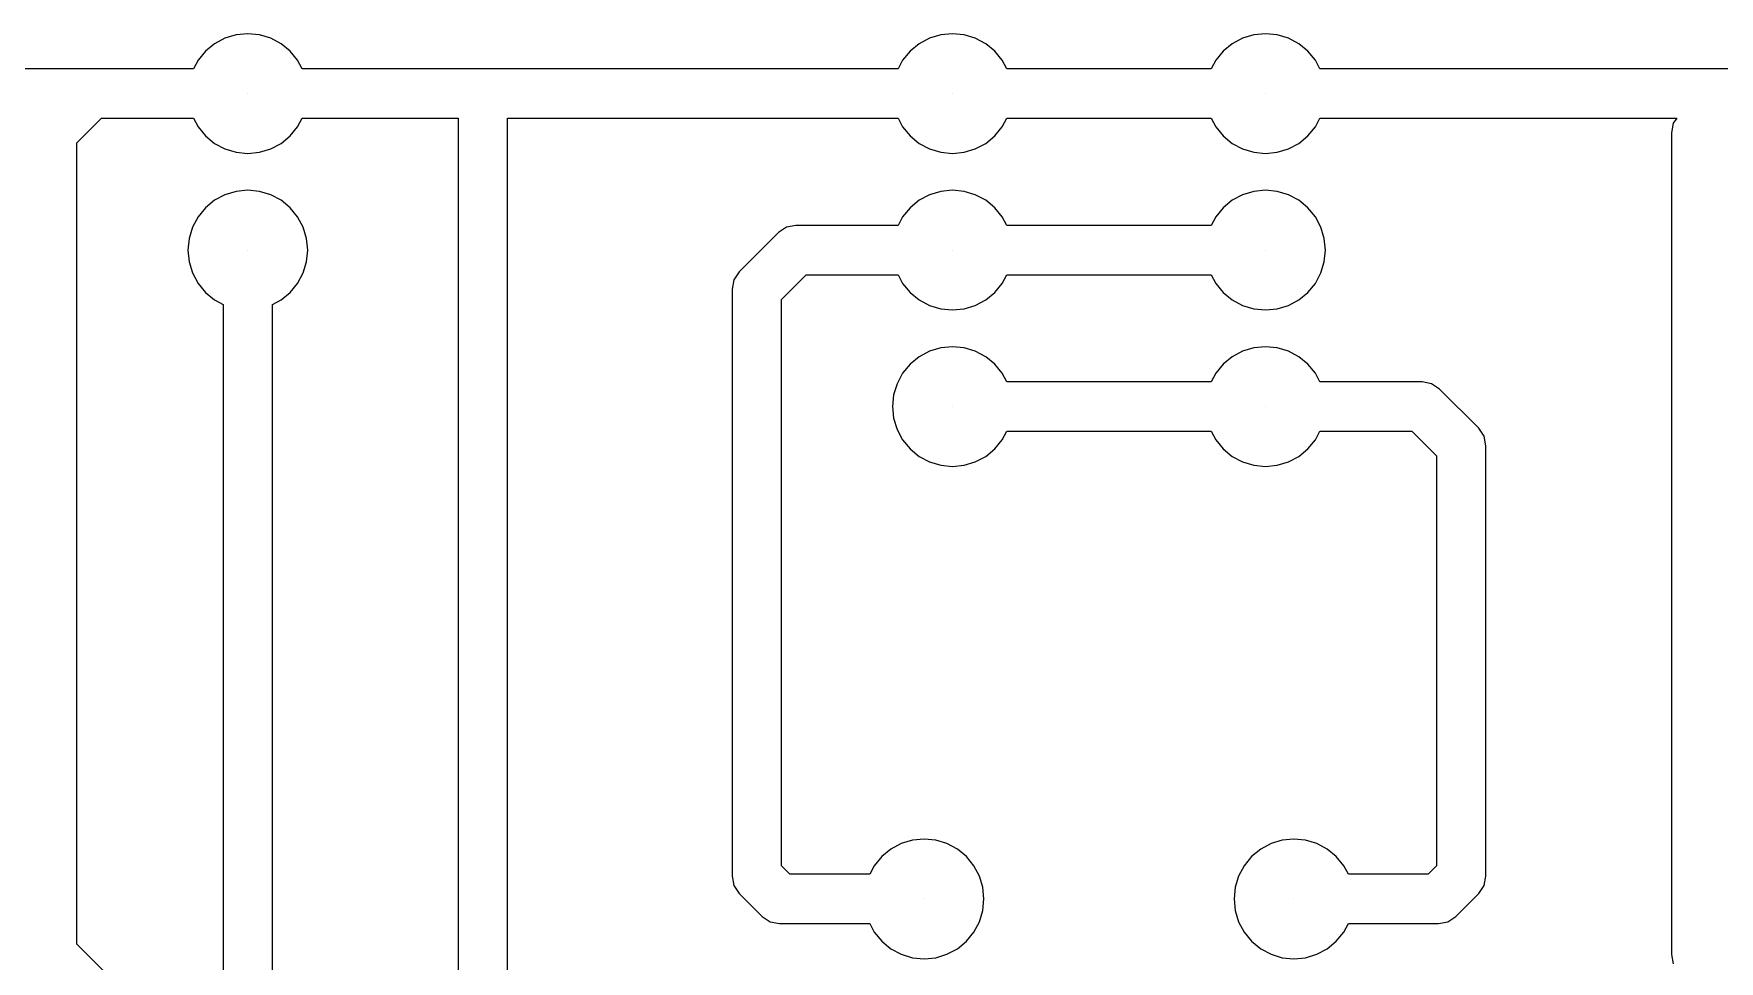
# Model space of a CAD drawing. Extents: x -126 to 94, y 3 to 111.
# Drawn here: x -71 to -16.3, y 63.2 to 93.3 of the extents above; entities that cross this region are included whole.
import ezdxf

# ---------------------------------------------------------------- set-up
doc = ezdxf.new("R2010")
doc.units = 0
doc.header["$LTSCALE"] = 0.000394
doc.header["$PDMODE"] = 35
doc.header["$PDSIZE"] = 0.000315
doc.layers.add('PLAN_1', color=7, linetype='CONTINUOUS')

msp = doc.modelspace()

# ---------------------------------------------------------------- linework, layer by layer
at = {"layer": 'PLAN_1', "color": 7}
for p, q in [((-64.754242, 93.113541), (-65.090225, 92.933952)), ((-64.389664, 93.224136), (-64.754242, 93.113541)), ((-64.010529, 93.261475), (-64.389664, 93.224136)), ((-63.631393, 93.224136), (-64.010529, 93.261475)), ((-63.266815, 93.113541), (-63.631393, 93.224136)), ((-62.930832, 92.933952), (-63.266815, 93.113541)), ((-41.894241, 93.113541), (-42.230225, 92.933952)), ((-41.529663, 93.224136), (-41.894241, 93.113541)), ((-41.150528, 93.261475), (-41.529663, 93.224136)), ((-40.771393, 93.224136), (-41.150528, 93.261475)), ((-40.406815, 93.113541), (-40.771393, 93.224136)), ((-40.070831, 92.933952), (-40.406815, 93.113541)), ((-31.734238, 93.113541), (-32.070221, 92.933952)), ((-31.369659, 93.224136), (-31.734238, 93.113541)), ((-30.990524, 93.261475), (-31.369659, 93.224136)), ((-30.611389, 93.224136), (-30.990524, 93.261475)), ((-30.246811, 93.113541), (-30.611389, 93.224136)), ((-29.910828, 92.933952), (-30.246811, 93.113541)), ((-65.38472, 92.692268), (-65.626404, 92.397774)), ((-65.090225, 92.933952), (-65.38472, 92.692268)), ((-62.636337, 92.692268), (-62.930832, 92.933952)), ((-62.394653, 92.397774), (-62.636337, 92.692268)), ((-42.524719, 92.692268), (-42.766403, 92.397774)), ((-42.230225, 92.933952), (-42.524719, 92.692268)), ((-39.776337, 92.692268), (-40.070831, 92.933952)), ((-39.534653, 92.397774), (-39.776337, 92.692268)), ((-32.364716, 92.692268), (-32.6064, 92.397774)), ((-32.070221, 92.933952), (-32.364716, 92.692268)), ((-29.616333, 92.692268), (-29.910828, 92.933952)), ((-29.374649, 92.397774), (-29.616333, 92.692268)), ((-69.090515, 92.118477), (-82.565353, 92.118477)), ((-65.775696, 92.118477), (-69.090515, 92.118477)), ((-65.626404, 92.397774), (-65.775696, 92.118477)), ((-62.245361, 92.118477), (-62.394653, 92.397774)), ((-56.390518, 92.118477), (-62.245361, 92.118477)), ((-42.915695, 92.118477), (-56.390518, 92.118477)), ((-42.766403, 92.397774), (-42.915695, 92.118477)), ((-39.385361, 92.118477), (-39.534653, 92.397774)), ((-32.755692, 92.118477), (-39.385361, 92.118477)), ((-32.6064, 92.397774), (-32.755692, 92.118477)), ((-29.225365, 92.118477), (-29.374649, 92.397774)), ((-15.750526, 92.118477), (-29.225365, 92.118477)), ((-69.56012, 89.716545), (-68.758987, 90.517677)), ((-68.758987, 90.517677), (-65.775696, 90.517677)), ((-65.775696, 90.517677), (-65.626404, 90.23838)), ((-62.394653, 90.23838), (-62.245361, 90.517677)), ((-62.245361, 90.517677), (-57.190918, 90.517677)), ((-57.190918, 90.517677), (-57.190918, 59.568073)), ((-55.590118, 59.899605), (-55.590118, 90.517677)), ((-55.590118, 90.517677), (-42.915695, 90.517677)), ((-42.915695, 90.517677), (-42.766403, 90.23838)), ((-39.534653, 90.23838), (-39.385361, 90.517677)), ((-39.385361, 90.517677), (-32.755692, 90.517677)), ((-32.755692, 90.517677), (-32.6064, 90.23838)), ((-29.374649, 90.23838), (-29.225365, 90.517677)), ((-29.225365, 90.517677), (-17.650879, 90.517677)), ((-17.759995, 90.354378), (-17.820923, 90.04808)), ((-17.650879, 90.517677), (-17.759995, 90.354378)), ((-69.56012, 63.709599), (-69.56012, 89.716545)), ((-65.626404, 90.23838), (-65.38472, 89.943886)), ((-65.38472, 89.943886), (-65.090225, 89.702202)), ((-65.090225, 89.702202), (-64.754242, 89.522614)), ((-63.266815, 89.522614), (-62.930832, 89.702202)), ((-62.930832, 89.702202), (-62.636337, 89.943886)), ((-62.636337, 89.943886), (-62.394653, 90.23838)), ((-42.766403, 90.23838), (-42.524719, 89.943886)), ((-42.524719, 89.943886), (-42.230225, 89.702202)), ((-42.230225, 89.702202), (-41.894241, 89.522614)), ((-40.406815, 89.522614), (-40.070831, 89.702202)), ((-40.070831, 89.702202), (-39.776337, 89.943886)), ((-39.776337, 89.943886), (-39.534653, 90.23838)), ((-32.6064, 90.23838), (-32.364716, 89.943886)), ((-32.364716, 89.943886), (-32.070221, 89.702202)), ((-32.070221, 89.702202), (-31.734238, 89.522614)), ((-30.246811, 89.522614), (-29.910828, 89.702202)), ((-29.910828, 89.702202), (-29.616333, 89.943886)), ((-29.616333, 89.943886), (-29.374649, 90.23838)), ((-17.820923, 90.04808), (-17.820923, 63.378071)), ((-64.754242, 89.522614), (-64.389664, 89.412018)), ((-64.389664, 89.412018), (-64.010529, 89.37468)), ((-64.010529, 89.37468), (-63.631393, 89.412018)), ((-63.631393, 89.412018), (-63.266815, 89.522614)), ((-41.894241, 89.522614), (-41.529663, 89.412018)), ((-41.529663, 89.412018), (-41.150528, 89.37468)), ((-41.150528, 89.37468), (-40.771393, 89.412018)), ((-40.771393, 89.412018), (-40.406815, 89.522614)), ((-31.734238, 89.522614), (-31.369659, 89.412018)), ((-31.369659, 89.412018), (-30.990524, 89.37468)), ((-30.990524, 89.37468), (-30.611389, 89.412018)), ((-30.611389, 89.412018), (-30.246811, 89.522614)), ((-64.389664, 88.144135), (-64.754242, 88.033539)), ((-64.010529, 88.181473), (-64.389664, 88.144135)), ((-63.631393, 88.144135), (-64.010529, 88.181473)), ((-63.266815, 88.033539), (-63.631393, 88.144135)), ((-41.529663, 88.144135), (-41.894241, 88.033539)), ((-41.150528, 88.181473), (-41.529663, 88.144135)), ((-40.771393, 88.144135), (-41.150528, 88.181473)), ((-40.406815, 88.033539), (-40.771393, 88.144135)), ((-31.369659, 88.144135), (-31.734238, 88.033539)), ((-30.990524, 88.181473), (-31.369659, 88.144135)), ((-30.611389, 88.144135), (-30.990524, 88.181473)), ((-30.246811, 88.033539), (-30.611389, 88.144135)), ((-65.38472, 87.612267), (-65.626404, 87.317772)), ((-65.090225, 87.853951), (-65.38472, 87.612267)), ((-64.754242, 88.033539), (-65.090225, 87.853951)), ((-62.930832, 87.853951), (-63.266815, 88.033539)), ((-62.636337, 87.612267), (-62.930832, 87.853951)), ((-62.394653, 87.317772), (-62.636337, 87.612267)), ((-42.524719, 87.612267), (-42.766403, 87.317772)), ((-42.230225, 87.853951), (-42.524719, 87.612267)), ((-41.894241, 88.033539), (-42.230225, 87.853951)), ((-40.070831, 87.853951), (-40.406815, 88.033539)), ((-39.776337, 87.612267), (-40.070831, 87.853951)), ((-39.534653, 87.317772), (-39.776337, 87.612267)), ((-32.364716, 87.612267), (-32.6064, 87.317772)), ((-32.070221, 87.853951), (-32.364716, 87.612267)), ((-31.734238, 88.033539), (-32.070221, 87.853951)), ((-29.910828, 87.853951), (-30.246811, 88.033539)), ((-29.616333, 87.612267), (-29.910828, 87.853951)), ((-29.374649, 87.317772), (-29.616333, 87.612267)), ((-65.806, 86.981781), (-65.91658, 86.61721)), ((-65.626404, 87.317772), (-65.806, 86.981781)), ((-62.215057, 86.981781), (-62.394653, 87.317772)), ((-62.104477, 86.61721), (-62.215057, 86.981781)), ((-46.536835, 86.977547), (-46.796494, 86.804039)), ((-46.23053, 87.038475), (-46.536835, 86.977547)), ((-42.915695, 87.038475), (-46.23053, 87.038475)), ((-42.766403, 87.317772), (-42.915695, 87.038475)), ((-39.385361, 87.038475), (-39.534653, 87.317772)), ((-32.755692, 87.038475), (-39.385361, 87.038475)), ((-32.6064, 87.317772), (-32.755692, 87.038475)), ((-29.195061, 86.981781), (-29.374649, 87.317772)), ((-29.084465, 86.61721), (-29.195061, 86.981781)), ((-65.91658, 86.61721), (-65.953918, 86.238075)), ((-62.067139, 86.238075), (-62.104477, 86.61721)), ((-46.796494, 86.804039), (-48.066483, 85.534042)), ((-29.047127, 86.238075), (-29.084465, 86.61721)), ((-65.953918, 86.238075), (-65.91658, 85.85894)), ((-62.104477, 85.85894), (-62.067139, 86.238075)), ((-29.084465, 85.85894), (-29.047127, 86.238075)), ((-65.91658, 85.85894), (-65.806, 85.49437)), ((-65.806, 85.49437), (-65.626404, 85.158379)), ((-62.394653, 85.158379), (-62.215057, 85.49437)), ((-62.215057, 85.49437), (-62.104477, 85.85894)), ((-48.066483, 85.534042), (-48.23999, 85.274376)), ((-46.700119, 84.636551), (-45.899002, 85.437675)), ((-45.899002, 85.437675), (-42.915695, 85.437675)), ((-42.915695, 85.437675), (-42.766403, 85.158379)), ((-39.534653, 85.158379), (-39.385361, 85.437675)), ((-39.385361, 85.437675), (-32.755692, 85.437675)), ((-32.755692, 85.437675), (-32.6064, 85.158379)), ((-29.374649, 85.158379), (-29.195061, 85.49437)), ((-29.195061, 85.49437), (-29.084465, 85.85894)), ((-65.626404, 85.158379), (-65.38472, 84.863884)), ((-65.38472, 84.863884), (-65.090225, 84.6222)), ((-62.930832, 84.6222), (-62.636337, 84.863884)), ((-62.636337, 84.863884), (-62.394653, 85.158379)), ((-48.23999, 85.274376), (-48.300919, 84.968079)), ((-48.300919, 84.968079), (-48.300919, 65.918076)), ((-42.766403, 85.158379), (-42.524719, 84.863884)), ((-42.524719, 84.863884), (-42.230225, 84.6222)), ((-40.070831, 84.6222), (-39.776337, 84.863884)), ((-39.776337, 84.863884), (-39.534653, 85.158379)), ((-32.6064, 85.158379), (-32.364716, 84.863884)), ((-32.364716, 84.863884), (-32.070221, 84.6222)), ((-29.910828, 84.6222), (-29.616333, 84.863884)), ((-29.616333, 84.863884), (-29.374649, 85.158379)), ((-65.090225, 84.6222), (-64.810928, 84.472908)), ((-64.810928, 84.472908), (-64.810928, 62.108074)), ((-63.210129, 84.472908), (-62.930832, 84.6222)), ((-63.210129, 62.439606), (-63.210129, 84.472908)), ((-46.700119, 66.249603), (-46.700119, 84.636551)), ((-42.230225, 84.6222), (-41.894241, 84.442612)), ((-41.894241, 84.442612), (-41.529663, 84.332016)), ((-41.529663, 84.332016), (-41.150528, 84.294678)), ((-41.150528, 84.294678), (-40.771393, 84.332016)), ((-40.771393, 84.332016), (-40.406815, 84.442612)), ((-40.406815, 84.442612), (-40.070831, 84.6222)), ((-32.070221, 84.6222), (-31.734238, 84.442612)), ((-31.734238, 84.442612), (-31.369659, 84.332016)), ((-31.369659, 84.332016), (-30.990524, 84.294678)), ((-30.990524, 84.294678), (-30.611389, 84.332016)), ((-30.611389, 84.332016), (-30.246811, 84.442612)), ((-30.246811, 84.442612), (-29.910828, 84.6222)), ((-42.230225, 82.773956), (-42.524719, 82.532272)), ((-41.894241, 82.953545), (-42.230225, 82.773956)), ((-41.529663, 83.06414), (-41.894241, 82.953545)), ((-41.150528, 83.101479), (-41.529663, 83.06414)), ((-40.771393, 83.06414), (-41.150528, 83.101479)), ((-40.406815, 82.953545), (-40.771393, 83.06414)), ((-40.070831, 82.773956), (-40.406815, 82.953545)), ((-39.776337, 82.532272), (-40.070831, 82.773956)), ((-32.070221, 82.773956), (-32.364716, 82.532272)), ((-31.734238, 82.953545), (-32.070221, 82.773956)), ((-31.369659, 83.06414), (-31.734238, 82.953545)), ((-30.990524, 83.101479), (-31.369659, 83.06414)), ((-30.611389, 83.06414), (-30.990524, 83.101479)), ((-30.246811, 82.953545), (-30.611389, 83.06414)), ((-29.910828, 82.773956), (-30.246811, 82.953545)), ((-29.616333, 82.532272), (-29.910828, 82.773956)), ((-42.766403, 82.237778), (-42.945999, 81.901787)), ((-42.524719, 82.532272), (-42.766403, 82.237778)), ((-39.534653, 82.237778), (-39.776337, 82.532272)), ((-39.385361, 81.958481), (-39.534653, 82.237778)), ((-32.6064, 82.237778), (-32.755692, 81.958481)), ((-32.364716, 82.532272), (-32.6064, 82.237778)), ((-29.374649, 82.237778), (-29.616333, 82.532272)), ((-29.225365, 81.958481), (-29.374649, 82.237778)), ((-43.05658, 81.537216), (-43.093918, 81.158081)), ((-42.945999, 81.901787), (-43.05658, 81.537216)), ((-32.755692, 81.958481), (-39.385361, 81.958481)), ((-25.910522, 81.958481), (-29.225365, 81.958481)), ((-25.604225, 81.897552), (-25.910522, 81.958481)), ((-25.344559, 81.724045), (-25.604225, 81.897552)), ((-24.074554, 80.454041), (-25.344559, 81.724045)), ((-43.093918, 81.158081), (-43.05658, 80.778946)), ((-43.05658, 80.778946), (-42.945999, 80.414375)), ((-42.945999, 80.414375), (-42.766403, 80.078384)), ((-23.901054, 80.194374), (-24.074554, 80.454041)), ((-42.766403, 80.078384), (-42.524719, 79.78389)), ((-39.776337, 79.78389), (-39.534653, 80.078384)), ((-39.534653, 80.078384), (-39.385361, 80.357681)), ((-39.385361, 80.357681), (-32.755692, 80.357681)), ((-32.755692, 80.357681), (-32.6064, 80.078384)), ((-32.6064, 80.078384), (-32.364716, 79.78389)), ((-29.616333, 79.78389), (-29.374649, 80.078384)), ((-29.374649, 80.078384), (-29.225365, 80.357681)), ((-29.225365, 80.357681), (-26.242058, 80.357681)), ((-26.242058, 80.357681), (-25.440926, 79.556541)), ((-23.840126, 79.888077), (-23.901054, 80.194374)), ((-23.840126, 65.918076), (-23.840126, 79.888077)), ((-42.524719, 79.78389), (-42.230225, 79.542206)), ((-42.230225, 79.542206), (-41.894241, 79.362617)), ((-41.894241, 79.362617), (-41.529663, 79.252022)), ((-40.771393, 79.252022), (-40.406815, 79.362617)), ((-40.406815, 79.362617), (-40.070831, 79.542206)), ((-40.070831, 79.542206), (-39.776337, 79.78389)), ((-32.364716, 79.78389), (-32.070221, 79.542206)), ((-32.070221, 79.542206), (-31.734238, 79.362617)), ((-31.734238, 79.362617), (-31.369659, 79.252022)), ((-30.611389, 79.252022), (-30.246811, 79.362617)), ((-30.246811, 79.362617), (-29.910828, 79.542206)), ((-29.910828, 79.542206), (-29.616333, 79.78389)), ((-25.440926, 79.556541), (-25.440926, 66.24881)), ((-41.529663, 79.252022), (-41.150528, 79.214684)), ((-41.150528, 79.214684), (-40.771393, 79.252022)), ((-31.369659, 79.252022), (-30.990524, 79.214684)), ((-30.990524, 79.214684), (-30.611389, 79.252022)), ((-43.149704, 66.792274), (-43.444199, 66.550591)), ((-42.813721, 66.971863), (-43.149704, 66.792274)), ((-42.449142, 67.082458), (-42.813721, 66.971863)), ((-42.070007, 67.119797), (-42.449142, 67.082458)), ((-41.690872, 67.082458), (-42.070007, 67.119797)), ((-41.326294, 66.971863), (-41.690872, 67.082458)), ((-40.990311, 66.792274), (-41.326294, 66.971863)), ((-40.695816, 66.550591), (-40.990311, 66.792274)), ((-31.148193, 66.792274), (-31.442688, 66.550591)), ((-30.81221, 66.971863), (-31.148193, 66.792274)), ((-30.447647, 67.082458), (-30.81221, 66.971863)), ((-30.068504, 67.119797), (-30.447647, 67.082458)), ((-29.689369, 67.082458), (-30.068504, 67.119797)), ((-29.324799, 66.971863), (-29.689369, 67.082458)), ((-28.988808, 66.792274), (-29.324799, 66.971863)), ((-28.694313, 66.550591), (-28.988808, 66.792274)), ((-46.427322, 65.976799), (-46.700119, 66.249603)), ((-43.685883, 66.256096), (-43.835175, 65.976799)), ((-43.444199, 66.550591), (-43.685883, 66.256096)), ((-40.454132, 66.256096), (-40.695816, 66.550591)), ((-40.274536, 65.920105), (-40.454132, 66.256096)), ((-31.684387, 66.256096), (-31.863968, 65.920105)), ((-31.442688, 66.550591), (-31.684387, 66.256096)), ((-28.452629, 66.256096), (-28.694313, 66.550591)), ((-28.303345, 65.976799), (-28.452629, 66.256096)), ((-25.440926, 66.24881), (-25.712006, 65.976799)), ((-48.300919, 65.918076), (-48.23999, 65.611778)), ((-43.835175, 65.976799), (-46.427322, 65.976799)), ((-40.163956, 65.555534), (-40.274536, 65.920105)), ((-31.863968, 65.920105), (-31.974564, 65.555534)), ((-25.712006, 65.976799), (-28.303345, 65.976799)), ((-23.901054, 65.611778), (-23.840126, 65.918076)), ((-48.23999, 65.611778), (-48.066483, 65.352112)), ((-48.066483, 65.352112), (-47.324814, 64.610435)), ((-40.126617, 65.176399), (-40.163956, 65.555534)), ((-40.163956, 64.797264), (-40.126617, 65.176399)), ((-31.974564, 65.555534), (-32.011902, 65.176399)), ((-32.011902, 65.176399), (-31.974564, 64.797264)), ((-24.812721, 64.611404), (-24.074562, 65.352112)), ((-24.074562, 65.352112), (-23.901054, 65.611778)), ((-47.324814, 64.610435), (-47.065155, 64.436928)), ((-40.274536, 64.432693), (-40.163956, 64.797264)), ((-31.974564, 64.797264), (-31.863968, 64.432693)), ((-25.073364, 64.436928), (-24.812721, 64.611404)), ((-47.065155, 64.436928), (-46.75885, 64.375999)), ((-46.75885, 64.375999), (-43.835175, 64.375999)), ((-43.835175, 64.375999), (-43.685883, 64.096703)), ((-43.685883, 64.096703), (-43.444199, 63.802204)), ((-40.695816, 63.802204), (-40.454132, 64.096703)), ((-40.454132, 64.096703), (-40.274536, 64.432693)), ((-31.863968, 64.432693), (-31.684387, 64.096703)), ((-31.684387, 64.096703), (-31.442688, 63.802204)), ((-28.694313, 63.802204), (-28.452629, 64.096703)), ((-28.452629, 64.096703), (-28.303345, 64.375999)), ((-28.303345, 64.375999), (-25.379662, 64.375999)), ((-25.379662, 64.375999), (-25.073364, 64.436928)), ((-52.014557, 46.164047), (-69.56012, 63.709599)), ((-43.444199, 63.802204), (-43.149704, 63.56052)), ((-43.149704, 63.56052), (-42.813721, 63.380932)), ((-41.326294, 63.380932), (-40.990311, 63.56052)), ((-40.990311, 63.56052), (-40.695816, 63.802204)), ((-31.442688, 63.802204), (-31.148193, 63.56052)), ((-31.148193, 63.56052), (-30.81221, 63.380932)), ((-29.324799, 63.380932), (-28.988808, 63.56052)), ((-28.988808, 63.56052), (-28.694313, 63.802204)), ((-42.813721, 63.380932), (-42.449142, 63.27034)), ((-42.449142, 63.27034), (-42.070007, 63.232998)), ((-42.070007, 63.232998), (-41.690872, 63.27034)), ((-41.690872, 63.27034), (-41.326294, 63.380932)), ((-30.81221, 63.380932), (-30.447647, 63.27034)), ((-30.447647, 63.27034), (-30.068504, 63.232998)), ((-30.068504, 63.232998), (-29.689369, 63.27034)), ((-29.689369, 63.27034), (-29.324799, 63.380932)), ((-17.820923, 63.378071), (-17.759995, 63.071774))]:
    msp.add_line(p, q, dxfattribs=at)
for p in [(-64.010529, 91.318077), (-41.150528, 91.318077), (-30.99054, 91.318077), (-64.010529, 86.238083), (-41.150528, 86.238083), (-30.99054, 86.238083), (-41.150528, 81.158081), (-30.99054, 81.158081), (-42.070023, 65.176399), (-30.068512, 65.176399)]:
    msp.add_point(p, dxfattribs=at)

doc.saveas('drawing.dxf')
